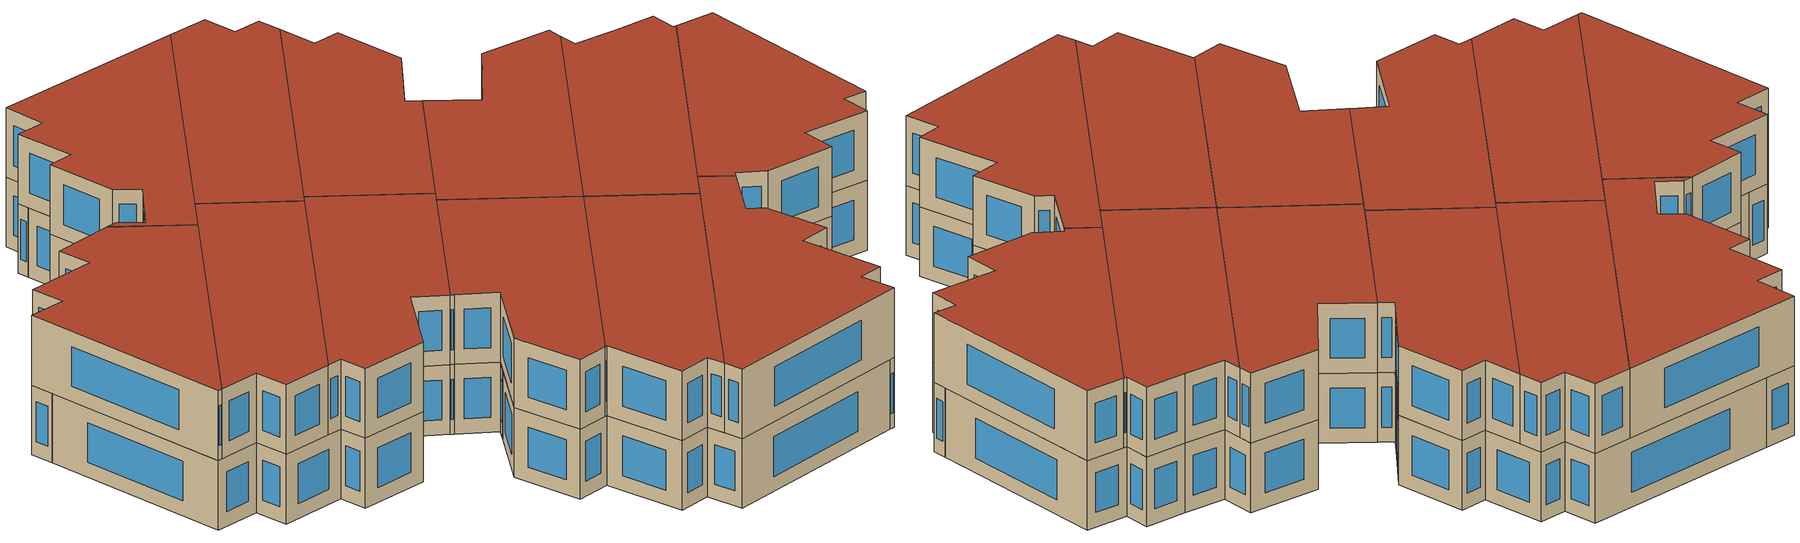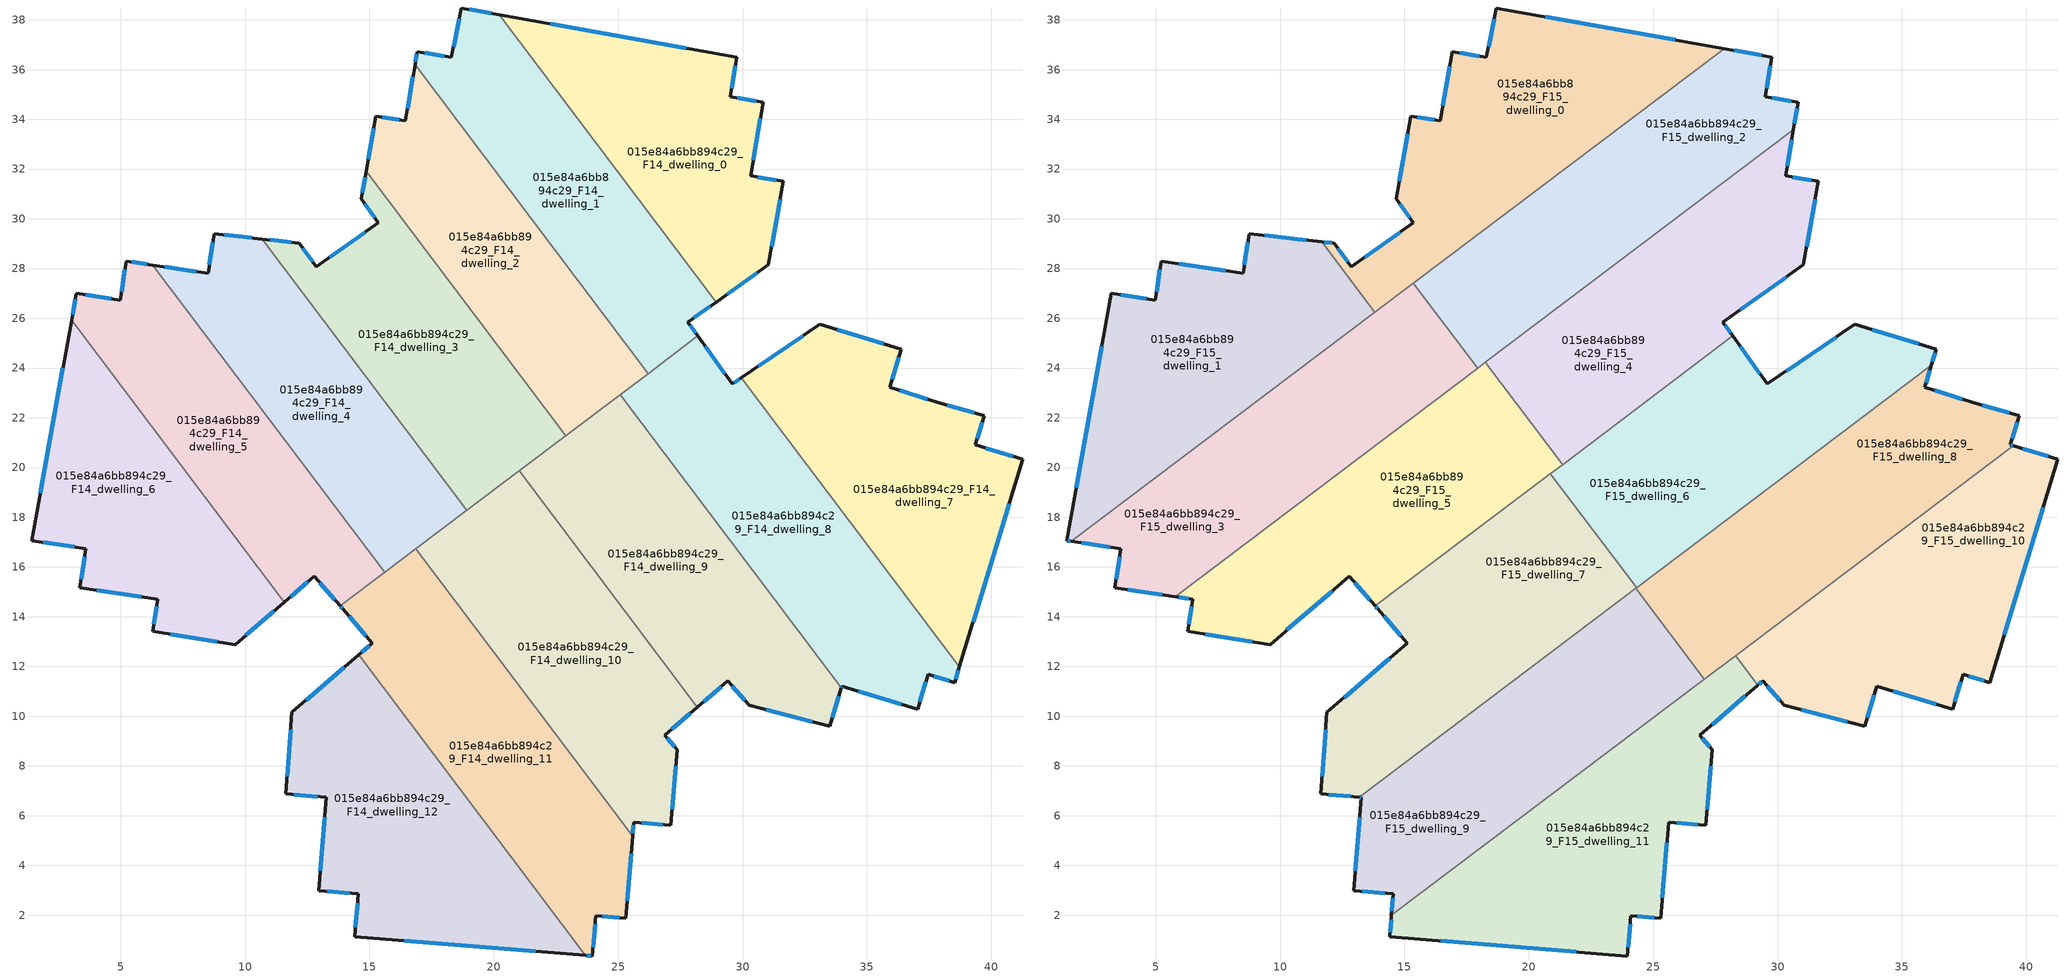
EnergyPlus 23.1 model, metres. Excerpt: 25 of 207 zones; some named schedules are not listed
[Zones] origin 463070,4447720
015e84a6bb894c29_F14_dwelling_0
 floor to 015e84a6bb894c29_F13_dwelling_0 (EU_floor_Construction): 29.77,36.5 29.5,34.91 30.83,34.69 30.33,31.73 31.64,31.51 31.04,28.15 28.94,26.65 20.22,38.21 z42
 wall outside (EU_wall_Construction): 28.94,26.65 31.04,28.15 31.64,31.51 30.33,31.73 30.83,34.69 29.5,34.91 29.77,36.5 20.22,38.21 z42:45
 wall to 015e84a6bb894c29_F14_dwelling_1 (EU_wall_Construction): 20.22,38.21 28.94,26.65 z42:45
 window (EU_Window_Construction): 30.44,32.36 30.72,34.05 / 31.36,31.56 30.61,31.68 / 31.17,28.87 31.51,30.79 / 29.39,26.97 30.59,27.83 / 27.73,36.87 22.26,37.84 / 29.56,35.25 29.72,36.16 / 30.54,34.73 29.79,34.86 z42.64:44.36
015e84a6bb894c29_F14_dwelling_1
 floor to 015e84a6bb894c29_F13_dwelling_1 (EU_floor_Construction): 20.22,38.21 28.94,26.65 27.81,25.84 28.21,25.29 26.21,23.78 16.83,36.2 16.92,36.72 18.3,36.49 18.69,38.48 z42
 wall outside (EU_wall_Construction): 20.22,38.21 18.69,38.48 18.3,36.49 16.92,36.72 16.83,36.2 / 28.21,25.29 27.81,25.84 28.94,26.65 z42:45
 wall to 015e84a6bb894c29_F14_dwelling_2 (EU_wall_Construction): 16.83,36.2 26.21,23.78 z42:45
 wall to 015e84a6bb894c29_F14_dwelling_8 (EU_wall_Construction): 26.21,23.78 28.21,25.29 z42:45
 window (EU_Window_Construction): 19.89,38.26 19.02,38.42 / 28.05,26.02 28.69,26.48 / 28.12,25.41 27.89,25.73 / 16.9,36.61 16.85,36.31 / 18,36.54 17.21,36.67 / 18.61,38.05 18.38,36.92 z42.64:44.36
015e84a6bb894c29_F14_dwelling_10
 floor to 015e84a6bb894c29_F13_dwelling_10 (EU_floor_Construction): 21.02,19.86 28.19,10.36 26.87,9.23 27.37,8.64 27.12,5.61 25.62,5.73 25.58,5.18 16.86,16.72 z42
 wall outside (EU_wall_Construction): 25.58,5.18 25.62,5.73 27.12,5.61 27.37,8.64 26.87,9.23 28.19,10.36 z42:45
 wall to 015e84a6bb894c29_F14_dwelling_11 (EU_wall_Construction): 16.86,16.72 25.58,5.18 z42:45
 wall to 015e84a6bb894c29_F14_dwelling_9 (EU_wall_Construction): 28.19,10.36 21.02,19.86 z42:45
 wall to 015e84a6bb894c29_F14_dwelling_3 (EU_wall_Construction): 21.02,19.86 18.92,18.28 z42:45
 wall to 015e84a6bb894c29_F14_dwelling_4 (EU_wall_Construction): 18.92,18.28 16.86,16.73 z42:45
 window (EU_Window_Construction): 25.59,5.3 25.61,5.61 / 27.16,9.48 27.91,10.12 / 27.27,8.77 26.98,9.11 / 27.17,6.26 27.32,7.99 / 25.94,5.71 26.8,5.64 z42.64:44.36
015e84a6bb894c29_F14_dwelling_11
 floor to 015e84a6bb894c29_F13_dwelling_11 (EU_floor_Construction): 16.86,16.72 25.58,5.18 25.31,1.88 24.1,1.98 23.96,0.36 23.68,0.38 14.56,12.46 15.11,12.93 13.92,14.31 13.82,14.43 z42
 wall outside (EU_wall_Construction): 23.68,0.38 23.96,0.36 24.1,1.98 25.31,1.88 25.58,5.18 / 13.82,14.43 13.92,14.31 15.11,12.93 14.56,12.46 z42:45
 wall to 015e84a6bb894c29_F14_dwelling_12 (EU_wall_Construction): 14.56,12.46 23.68,0.38 z42:45
 wall to 015e84a6bb894c29_F14_dwelling_5 (EU_wall_Construction): 15.61,15.78 13.82,14.43 z42:45
 wall to 015e84a6bb894c29_F14_dwelling_4 (EU_wall_Construction): 16.86,16.72 15.61,15.78 z42:45
 window (EU_Window_Construction): 23.74,0.38 23.9,0.36 / 14.99,12.83 14.68,12.56 / 14.18,14.02 14.86,13.23 / 13.84,14.41 13.9,14.34 / 25.36,2.59 25.52,4.47 / 24.36,1.96 25.05,1.9 / 23.99,0.7 24.07,1.63 z42.64:44.36
015e84a6bb894c29_F14_dwelling_12
 floor to 015e84a6bb894c29_F13_dwelling_12 (EU_floor_Construction): 14.56,12.46 23.68,0.38 14.4,1.14 14.55,2.86 12.96,2.99 13.27,6.74 11.63,6.88 11.88,10.15 z42
 wall outside (EU_wall_Construction): 14.56,12.46 11.88,10.15 11.63,6.88 13.27,6.74 12.96,2.99 14.55,2.86 14.4,1.14 23.68,0.38 z42:45
 window (EU_Window_Construction): 13.2,5.93 13.02,3.79 / 11.98,6.85 12.92,6.77 / 11.82,9.45 11.68,7.58 / 13.99,11.97 12.45,10.65 / 16.39,0.97 21.69,0.54 / 14.52,2.49 14.44,1.5 / 13.3,2.96 14.21,2.88 z42.64:44.36
015e84a6bb894c29_F14_dwelling_2
 floor to 015e84a6bb894c29_F13_dwelling_2 (EU_floor_Construction): 16.83,36.2 26.21,23.78 22.89,21.28 14.86,31.91 15.25,34.12 16.45,33.95 z42
 wall outside (EU_wall_Construction): 16.83,36.2 16.45,33.95 15.25,34.12 14.86,31.91 z42:45
 wall to 015e84a6bb894c29_F14_dwelling_3 (EU_wall_Construction): 14.86,31.91 22.89,21.28 z42:45
 wall to 015e84a6bb894c29_F14_dwelling_9 (EU_wall_Construction): 22.89,21.28 25.08,22.93 z42:45
 wall to 015e84a6bb894c29_F14_dwelling_8 (EU_wall_Construction): 25.08,22.92 26.21,23.78 z42:45
 window (EU_Window_Construction): 15.16,33.65 14.94,32.39 / 16.19,33.99 15.5,34.08 / 16.75,35.72 16.53,34.43 z42.64:44.36
015e84a6bb894c29_F14_dwelling_3
 floor to 015e84a6bb894c29_F13_dwelling_3 (EU_floor_Construction): 15.35,29.85 14.67,30.8 14.86,31.91 22.89,21.28 18.92,18.28 10.68,29.19 12.17,29.02 12.87,28.07 z42
 wall outside (EU_wall_Construction): 14.86,31.91 14.67,30.8 15.35,29.85 12.87,28.07 12.17,29.02 10.68,29.19 z42:45
 wall to 015e84a6bb894c29_F14_dwelling_4 (EU_wall_Construction): 10.68,29.19 18.92,18.28 z42:45
 wall to 015e84a6bb894c29_F14_dwelling_9 (EU_wall_Construction): 21.02,19.86 22.89,21.27 z42:45
 window (EU_Window_Construction): 14.81,30.6 15.21,30.05 / 14.82,31.68 14.71,31.04 / 11.85,29.05 11,29.15 / 12.72,28.27 12.32,28.82 / 14.82,29.47 13.4,28.45 z42.64:44.36
015e84a6bb894c29_F14_dwelling_4
 floor to 015e84a6bb894c29_F13_dwelling_4 (EU_floor_Construction): 10.68,29.19 18.92,18.28 15.61,15.78 6.29,28.14 8.52,27.8 8.75,29.4 z42
 wall outside (EU_wall_Construction): 10.68,29.19 8.75,29.4 8.52,27.8 6.29,28.14 z42:45
 wall to 015e84a6bb894c29_F14_dwelling_5 (EU_wall_Construction): 6.29,28.14 15.61,15.78 z42:45
 window (EU_Window_Construction): 8.04,27.88 6.77,28.07 / 8.7,29.06 8.57,28.15 / 10.27,29.23 9.17,29.36 z42.64:44.36
015e84a6bb894c29_F14_dwelling_5
 floor to 015e84a6bb894c29_F13_dwelling_5 (EU_floor_Construction): 6.29,28.14 15.61,15.78 13.82,14.43 12.77,15.62 11.57,14.58 3.02,25.91 3.22,27 4.98,26.73 5.21,28.3 z42
 wall outside (EU_wall_Construction): 6.29,28.14 5.21,28.3 4.98,26.73 3.22,27 3.02,25.91 / 11.57,14.58 12.77,15.62 13.82,14.43 z42:45
 wall to 015e84a6bb894c29_F14_dwelling_6 (EU_wall_Construction): 3.02,25.91 11.57,14.58 z42:45
 window (EU_Window_Construction): 4.61,26.79 3.59,26.94 / 5.16,27.96 5.03,27.07 / 6.06,28.17 5.44,28.26 / 13,15.36 13.6,14.69 / 11.83,14.8 12.51,15.4 / 3.17,26.77 3.06,26.14 z42.64:44.36
015e84a6bb894c29_F14_dwelling_6
 floor to 015e84a6bb894c29_F13_dwelling_6 (EU_floor_Construction): 3.02,25.91 11.57,14.58 9.59,12.88 6.29,13.42 6.48,14.71 3.35,15.17 3.59,16.74 1.41,17.06 z42
 wall outside (EU_wall_Construction): 3.02,25.91 1.41,17.06 3.59,16.74 3.35,15.17 6.48,14.71 6.29,13.42 9.59,12.88 11.57,14.58 z42:45
 window (EU_Window_Construction): 4.02,15.07 5.81,14.8 / 3.54,16.4 3.4,15.5 / 1.88,16.99 3.12,16.81 / 2.68,24.02 1.76,18.96 / 10.02,13.25 11.15,14.22 / 7,13.3 8.88,13 / 6.44,14.43 6.33,13.69 z42.64:44.36
015e84a6bb894c29_F14_dwelling_7
 floor to 015e84a6bb894c29_F13_dwelling_7 (EU_floor_Construction): 39.72,22.08 39.36,20.91 41.27,20.33 38.72,11.98 29.95,23.61 33.11,25.75 36.38,24.76 35.92,23.23 37.83,22.62 z42
 wall outside (EU_wall_Construction): 38.72,11.98 41.27,20.33 39.36,20.91 39.72,22.08 37.83,22.62 35.92,23.23 36.38,24.76 33.11,25.75 29.95,23.61 z42:45
 wall to 015e84a6bb894c29_F14_dwelling_8 (EU_wall_Construction): 29.95,23.61 38.72,11.98 z42:45
 window (EU_Window_Construction): 37.42,22.75 36.33,23.1 / 39.31,22.2 38.23,22.51 / 39.44,21.16 39.64,21.83 / 40.86,20.45 39.77,20.78 / 39.27,13.77 40.73,18.54 / 32.43,25.29 30.63,24.07 / 35.68,24.97 33.81,25.54 / 36.02,23.56 36.28,24.43 z42.64:44.36
015e84a6bb894c29_F14_dwelling_8
 floor to 015e84a6bb894c29_F13_dwelling_8 (EU_floor_Construction): 29.95,23.61 38.72,11.98 38.53,11.35 37.47,11.68 37.04,10.28 33.99,11.2 33.97,11.13 25.08,22.92 28.21,25.29 29.59,23.36 z42
 wall outside (EU_wall_Construction): 33.97,11.13 33.99,11.2 37.04,10.28 37.47,11.68 38.53,11.35 38.72,11.98 / 29.95,23.61 29.59,23.36 28.21,25.29 z42:45
 wall to 015e84a6bb894c29_F14_dwelling_9 (EU_wall_Construction): 25.08,22.92 33.97,11.13 z42:45
 window (EU_Window_Construction): 38.57,11.49 38.68,11.84 / 37.7,11.61 38.3,11.42 / 37.13,10.58 37.38,11.38 / 34.64,11 36.38,10.48 / 33.98,11.15 33.99,11.18 / 29.29,23.77 28.5,24.88 / 29.87,23.55 29.67,23.41 z42.64:44.36
015e84a6bb894c29_F14_dwelling_9
 floor to 015e84a6bb894c29_F13_dwelling_9 (EU_floor_Construction): 25.08,22.92 33.97,11.13 33.5,9.6 30.27,10.44 29.41,11.42 28.19,10.36 21.02,19.86 z42
 wall outside (EU_wall_Construction): 28.19,10.36 29.41,11.42 30.27,10.44 33.5,9.6 33.97,11.13 z42:45
 window (EU_Window_Construction): 30.96,10.26 32.81,9.78 / 29.6,11.21 30.08,10.65 / 28.45,10.59 29.15,11.19 / 33.6,9.93 33.87,10.81 z42.64:44.36
 ceiling adiabatic (EU_roof_Construction): 28.54,18.34 25.08,22.92 21.02,19.86 24.48,15.27 z45
015e84a6bb894c29_F15_dwelling_0
 floor to 015e84a6bb894c29_F14_dwelling_1 (EU_floor_Construction): 20.22,38.2 23.64,33.67 20.52,31.31 16.83,36.2 16.92,36.72 18.3,36.49 18.69,38.48 z45
 floor to 015e84a6bb894c29_F14_dwelling_3 (EU_floor_Construction): 14.86,31.91 17.2,28.81 13.81,26.25 11.68,29.07 12.17,29.02 12.87,28.07 15.35,29.85 14.67,30.8 z45
 floor to 015e84a6bb894c29_F14_dwelling_0 (EU_floor_Construction): 27.85,36.84 23.64,33.67 20.22,38.2 z45
 floor to 015e84a6bb894c29_F14_dwelling_2 (EU_floor_Construction): 16.83,36.2 20.52,31.31 17.2,28.81 14.86,31.91 15.25,34.12 16.45,33.95 z45
 wall outside (EU_wall_Construction): 27.85,36.84 18.69,38.48 18.3,36.49 16.92,36.72 16.45,33.95 15.25,34.12 14.67,30.8 15.35,29.85 12.87,28.07 12.17,29.02 11.67,29.08 z45:48
 wall to 015e84a6bb894c29_F15_dwelling_1 (EU_wall_Construction): 11.67,29.08 13.81,26.25 z45:48
 wall to 015e84a6bb894c29_F15_dwelling_2 (EU_wall_Construction): 15.36,27.42 27.85,36.84 z45:48
 wall to 015e84a6bb894c29_F15_dwelling_3 (EU_wall_Construction): 13.81,26.25 15.36,27.42 z45:48
 window (EU_Window_Construction): 14.81,30.6 15.21,30.05 / 15.12,33.41 14.79,31.52 / 16.19,33.99 15.5,34.08 / 16.82,36.13 16.55,34.54 / 18,36.54 17.21,36.67 / 18.61,38.05 18.38,36.92 / 25.89,37.19 20.65,38.13 / 12.07,29.03 11.78,29.06 / 12.72,28.27 12.32,28.82 / 14.82,29.47 13.4,28.45 z45.64:47.36
 roof outside (EU_roof_Construction): 27.85,36.84 18.69,38.48 18.3,36.49 16.92,36.72 16.45,33.95 15.25,34.12 14.67,30.8 15.35,29.85 12.87,28.07 12.17,29.02 11.67,29.08 13.81,26.25 z48
015e84a6bb894c29_F15_dwelling_1
 floor to 015e84a6bb894c29_F14_dwelling_5 (EU_floor_Construction): 6.29,28.14 9.93,23.32 6.77,20.94 3.02,25.91 3.22,27 4.98,26.73 5.21,28.3 z45
 floor to 015e84a6bb894c29_F14_dwelling_6 (EU_floor_Construction): 3.02,25.91 6.77,20.94 1.6,17.03 1.41,17.06 z45
 floor to 015e84a6bb894c29_F14_dwelling_4 (EU_floor_Construction): 10.68,29.19 13.23,25.81 9.93,23.32 6.29,28.14 8.52,27.8 8.75,29.4 z45
 floor to 015e84a6bb894c29_F14_dwelling_3 (EU_floor_Construction): 11.68,29.07 13.81,26.25 13.23,25.81 10.68,29.19 z45
 wall outside (EU_wall_Construction): 11.67,29.08 8.75,29.4 8.52,27.8 5.21,28.3 4.98,26.73 3.22,27 1.41,17.06 1.6,17.03 z45:48
 wall to 015e84a6bb894c29_F15_dwelling_3 (EU_wall_Construction): 1.6,17.03 13.81,26.25 z45:48
 window (EU_Window_Construction): 7.81,27.91 5.92,28.19 / 8.7,29.06 8.57,28.15 / 11.05,29.15 9.38,29.33 / 1.45,17.06 1.56,17.04 / 2.83,24.87 1.8,19.19 / 4.61,26.79 3.59,26.94 / 5.16,27.96 5.03,27.07 z45.64:47.36
 roof outside (EU_roof_Construction): 13.81,26.25 11.67,29.08 8.75,29.4 8.52,27.8 5.21,28.3 4.98,26.73 3.22,27 1.41,17.06 1.6,17.03 z48
015e84a6bb894c29_F15_dwelling_10
 floor to 015e84a6bb894c29_F14_dwelling_7 (EU_floor_Construction): 41.27,20.33 38.72,11.98 34.72,17.28 39.48,20.87 z45
 floor to 015e84a6bb894c29_F14_dwelling_8 (EU_floor_Construction): 34.73,17.28 38.72,11.98 38.53,11.35 37.47,11.68 37.04,10.28 33.99,11.2 33.97,11.13 31.29,14.69 z45
 floor to 015e84a6bb894c29_F14_dwelling_9 (EU_floor_Construction): 31.29,14.69 33.97,11.13 33.5,9.6 30.27,10.44 29.41,11.42 29.21,11.25 28.31,12.44 z45
 wall outside (EU_wall_Construction): 29.21,11.25 29.41,11.42 30.27,10.44 33.5,9.6 33.99,11.2 37.04,10.28 37.47,11.68 38.53,11.35 41.27,20.33 39.48,20.87 z45:48
 wall to 015e84a6bb894c29_F15_dwelling_11 (EU_wall_Construction): 28.31,12.44 29.21,11.25 z45:48
 wall to 015e84a6bb894c29_F15_dwelling_8 (EU_wall_Construction): 39.48,20.87 28.31,12.44 z45:48
 window (EU_Window_Construction): 37.7,11.61 38.3,11.42 / 37.13,10.58 37.38,11.38 / 34.64,11 36.38,10.48 / 33.61,9.94 33.89,10.86 / 30.96,10.26 32.81,9.78 / 29.6,11.21 30.08,10.65 / 29.26,11.28 29.37,11.38 / 40.89,20.45 39.87,20.75 / 39.12,13.28 40.69,18.41 z45.64:47.36
 roof outside (EU_roof_Construction): 38.53,11.35 41.27,20.33 39.48,20.87 28.31,12.44 29.21,11.25 29.41,11.42 30.27,10.44 33.5,9.6 33.99,11.2 37.04,10.28 37.47,11.68 z48
015e84a6bb894c29_F15_dwelling_11
 floor to 015e84a6bb894c29_F14_dwelling_11 (EU_floor_Construction): 23.08,8.49 25.58,5.18 25.31,1.88 24.1,1.98 23.96,0.36 23.68,0.38 19.56,5.84 z45
 floor to 015e84a6bb894c29_F14_dwelling_12 (EU_floor_Construction): 19.56,5.84 23.68,0.38 14.4,1.14 14.48,2 z45
 floor to 015e84a6bb894c29_F14_dwelling_10 (EU_floor_Construction): 27.24,11.62 28.19,10.36 26.87,9.23 27.37,8.64 27.12,5.61 25.62,5.73 25.58,5.18 23.08,8.49 z45
 floor to 015e84a6bb894c29_F14_dwelling_9 (EU_floor_Construction): 28.31,12.44 29.21,11.25 28.19,10.36 27.24,11.62 z45
 wall outside (EU_wall_Construction): 14.48,2 14.4,1.14 23.96,0.36 24.1,1.98 25.31,1.88 25.62,5.73 27.12,5.61 27.37,8.64 26.87,9.23 29.21,11.25 z45:48
 wall to 015e84a6bb894c29_F15_dwelling_9 (EU_wall_Construction): 27.06,11.49 14.48,2 z45:48
 wall to 015e84a6bb894c29_F15_dwelling_8 (EU_wall_Construction): 28.31,12.44 27.06,11.49 z45:48
 window (EU_Window_Construction): 25.37,2.71 25.55,4.91 / 24.36,1.96 25.05,1.9 / 23.99,0.7 24.07,1.63 / 16.45,0.97 21.91,0.52 / 14.46,1.81 14.42,1.32 / 27.37,9.66 28.71,10.82 / 27.27,8.77 26.98,9.11 / 27.17,6.26 27.32,7.99 / 25.94,5.71 26.8,5.64 z45.64:47.36
 roof outside (EU_roof_Construction): 25.31,1.88 25.62,5.73 27.12,5.61 27.37,8.64 26.87,9.23 29.21,11.25 28.31,12.44 14.48,2 14.4,1.14 23.96,0.36 24.1,1.98 z48
015e84a6bb894c29_F15_dwelling_2
 floor to 015e84a6bb894c29_F14_dwelling_0 (EU_floor_Construction): 29.77,36.5 29.5,34.91 30.83,34.69 30.64,33.58 26.22,30.24 23.64,33.67 27.85,36.84 z45
 floor to 015e84a6bb894c29_F14_dwelling_2 (EU_floor_Construction): 20.52,31.31 23.1,27.89 19.79,25.39 17.2,28.81 z45
 floor to 015e84a6bb894c29_F14_dwelling_1 (EU_floor_Construction): 23.64,33.67 26.22,30.24 23.1,27.89 20.52,31.31 z45
 floor to 015e84a6bb894c29_F14_dwelling_3 (EU_floor_Construction): 17.2,28.81 19.79,25.39 17.94,24 15.36,27.42 z45
 wall outside (EU_wall_Construction): 30.64,33.58 30.83,34.69 29.5,34.91 29.77,36.5 27.85,36.84 z45:48
 wall to 015e84a6bb894c29_F15_dwelling_3 (EU_wall_Construction): 15.36,27.42 17.94,24 z45:48
 wall to 015e84a6bb894c29_F15_dwelling_4 (EU_wall_Construction): 18.25,24.23 30.64,33.58 z45:48
 wall to 015e84a6bb894c29_F15_dwelling_5 (EU_wall_Construction): 17.94,24 18.25,24.23 z45:48
 window (EU_Window_Construction): 30.54,34.73 29.79,34.86 / 30.68,33.82 30.79,34.45 / 29.36,36.58 28.26,36.77 / 29.56,35.25 29.72,36.16 z45.64:47.36
 roof outside (EU_roof_Construction): 30.64,33.58 30.83,34.69 29.5,34.91 29.77,36.5 27.85,36.84 15.36,27.42 17.94,24 z48
015e84a6bb894c29_F15_dwelling_3
 floor to 015e84a6bb894c29_F14_dwelling_6 (EU_floor_Construction): 6.77,20.94 9.36,17.52 5.77,14.81 3.35,15.17 3.59,16.74 1.6,17.03 z45
 floor to 015e84a6bb894c29_F14_dwelling_5 (EU_floor_Construction): 9.93,23.32 12.51,19.89 9.36,17.52 6.77,20.94 z45
 floor to 015e84a6bb894c29_F14_dwelling_4 (EU_floor_Construction): 13.23,25.81 15.81,22.39 12.51,19.89 9.93,23.32 z45
 floor to 015e84a6bb894c29_F14_dwelling_3 (EU_floor_Construction): 15.36,27.42 17.94,24 15.81,22.39 13.23,25.81 z45
 wall outside (EU_wall_Construction): 1.6,17.03 3.59,16.74 3.35,15.17 5.77,14.81 z45:48
 wall to 015e84a6bb894c29_F15_dwelling_5 (EU_wall_Construction): 5.77,14.81 17.94,24 z45:48
 window (EU_Window_Construction): 3.87,15.09 5.25,14.89 / 3.54,16.4 3.4,15.5 / 2.03,16.97 3.16,16.8 z45.64:47.36
 roof outside (EU_roof_Construction): 17.94,24 15.36,27.42 1.6,17.03 3.59,16.74 3.35,15.17 5.77,14.81 z48
015e84a6bb894c29_F15_dwelling_4
 floor to 015e84a6bb894c29_F14_dwelling_2 (EU_floor_Construction): 23.1,27.89 26.21,23.78 22.89,21.28 19.79,25.39 z45
 floor to 015e84a6bb894c29_F14_dwelling_0 (EU_floor_Construction): 30.64,33.58 30.33,31.73 31.64,31.51 31.04,28.15 28.94,26.65 26.22,30.24 z45
 floor to 015e84a6bb894c29_F14_dwelling_1 (EU_floor_Construction): 26.22,30.24 28.94,26.65 27.81,25.84 28.21,25.29 26.21,23.78 23.1,27.89 z45
 floor to 015e84a6bb894c29_F14_dwelling_3 (EU_floor_Construction): 19.79,25.39 22.89,21.28 21.36,20.12 18.26,24.23 z45
 wall outside (EU_wall_Construction): 28.21,25.29 27.81,25.84 31.04,28.15 31.64,31.51 30.33,31.73 30.64,33.58 z45:48
 wall to 015e84a6bb894c29_F15_dwelling_5 (EU_wall_Construction): 18.26,24.23 21.36,20.12 z45:48
 wall to 015e84a6bb894c29_F15_dwelling_6 (EU_wall_Construction): 21.36,20.12 28.21,25.29 z45:48
 window (EU_Window_Construction): 31.17,28.87 31.51,30.79 / 28.5,26.34 30.34,27.66 / 28.12,25.41 27.89,25.73 / 30.4,32.12 30.58,33.18 / 31.36,31.56 30.61,31.68 z45.64:47.36
 roof outside (EU_roof_Construction): 28.21,25.29 27.81,25.84 31.04,28.15 31.64,31.51 30.33,31.73 30.64,33.58 18.26,24.23 21.36,20.12 z48
015e84a6bb894c29_F15_dwelling_5
 floor to 015e84a6bb894c29_F14_dwelling_4 (EU_floor_Construction): 15.81,22.39 18.92,18.28 15.61,15.78 12.51,19.89 z45
 floor to 015e84a6bb894c29_F14_dwelling_6 (EU_floor_Construction): 9.36,17.52 11.57,14.58 9.59,12.88 6.29,13.42 6.48,14.71 5.77,14.81 z45
 floor to 015e84a6bb894c29_F14_dwelling_5 (EU_floor_Construction): 12.51,19.89 15.61,15.78 13.82,14.43 12.77,15.62 11.57,14.58 9.36,17.52 z45
 floor to 015e84a6bb894c29_F14_dwelling_3 (EU_floor_Construction): 18.26,24.23 21.36,20.12 18.92,18.28 15.81,22.39 z45
 wall outside (EU_wall_Construction): 5.77,14.81 6.48,14.71 6.29,13.42 9.59,12.88 12.77,15.62 13.82,14.43 z45:48
 wall to 015e84a6bb894c29_F15_dwelling_7 (EU_wall_Construction): 13.82,14.43 20.87,19.75 z45:48
 wall to 015e84a6bb894c29_F15_dwelling_6 (EU_wall_Construction): 20.87,19.75 21.36,20.12 z45:48
 window (EU_Window_Construction): 5.92,14.79 6.33,14.73 / 13,15.36 13.6,14.69 / 10.27,13.47 12.09,15.03 / 7,13.3 8.88,13 / 6.44,14.43 6.33,13.69 z45.64:47.36
 roof outside (EU_roof_Construction): 21.36,20.12 18.26,24.23 5.77,14.81 6.48,14.71 6.29,13.42 9.59,12.88 12.77,15.62 13.82,14.43 z48
015e84a6bb894c29_F15_dwelling_6
 floor adiabatic (EU_floor_Construction): 25.08,22.92 28.54,18.34 24.48,15.27 21.02,19.86 z45
 floor to 015e84a6bb894c29_F14_dwelling_8 (EU_floor_Construction): 29.95,23.61 31.97,20.92 28.54,18.34 25.08,22.92 28.21,25.29 29.59,23.36 z45
 floor to 015e84a6bb894c29_F14_dwelling_10 (EU_floor_Construction): 21.02,19.86 24.48,15.27 24.33,15.16 20.87,19.75 z45
 floor to 015e84a6bb894c29_F14_dwelling_7 (EU_floor_Construction): 36.38,24.76 36.18,24.1 31.97,20.92 29.95,23.61 33.11,25.75 z45
 wall outside (EU_wall_Construction): 36.18,24.1 36.38,24.76 33.11,25.75 29.59,23.36 28.21,25.29 z45:48
 wall to 015e84a6bb894c29_F15_dwelling_7 (EU_wall_Construction): 20.87,19.75 24.33,15.16 z45:48
 wall to 015e84a6bb894c29_F15_dwelling_8 (EU_wall_Construction): 24.33,15.16 36.18,24.1 z45:48
 window (EU_Window_Construction): 35.68,24.97 33.81,25.54 / 36.23,24.24 36.34,24.62 / 29.29,23.77 28.5,24.88 / 32.36,25.24 30.34,23.87 z45.64:47.36
 roof outside (EU_roof_Construction): 36.18,24.1 36.38,24.76 33.11,25.75 29.59,23.36 28.21,25.29 20.87,19.75 24.33,15.16 z48
015e84a6bb894c29_F15_dwelling_7
 floor to 015e84a6bb894c29_F14_dwelling_10 (EU_floor_Construction): 20.87,19.75 24.33,15.16 20.32,12.14 16.86,16.72 z45
 floor to 015e84a6bb894c29_F14_dwelling_11 (EU_floor_Construction): 16.86,16.72 20.32,12.14 16.81,9.48 14.56,12.46 15.11,12.93 13.92,14.31 13.82,14.43 z45
 floor to 015e84a6bb894c29_F14_dwelling_12 (EU_floor_Construction): 14.56,12.46 16.81,9.48 13.18,6.74 11.63,6.88 11.88,10.15 z45
 wall outside (EU_wall_Construction): 13.82,14.43 13.92,14.31 15.11,12.93 11.88,10.15 11.63,6.88 13.18,6.74 z45:48
 wall to 015e84a6bb894c29_F15_dwelling_9 (EU_wall_Construction): 13.18,6.74 24.31,15.14 z45:48
 wall to 015e84a6bb894c29_F15_dwelling_8 (EU_wall_Construction): 24.31,15.14 24.33,15.16 z45:48
 window (EU_Window_Construction): 13.84,14.41 13.9,14.34 / 11.96,6.85 12.85,6.77 / 11.82,9.45 11.68,7.58 / 14.42,12.34 12.57,10.75 / 14.18,14.02 14.86,13.23 z45.64:47.36
 roof outside (EU_roof_Construction): 24.33,15.16 20.87,19.75 13.82,14.43 13.92,14.31 15.11,12.93 11.88,10.15 11.63,6.88 13.18,6.74 z48
015e84a6bb894c29_F15_dwelling_8
 floor to 015e84a6bb894c29_F14_dwelling_8 (EU_floor_Construction): 31.97,20.92 34.73,17.28 31.29,14.69 28.54,18.34 z45
 floor to 015e84a6bb894c29_F14_dwelling_7 (EU_floor_Construction): 39.72,22.08 39.36,20.91 39.48,20.87 34.72,17.28 31.97,20.92 36.18,24.1 35.92,23.23 37.83,22.62 z45
 floor to 015e84a6bb894c29_F14_dwelling_9 (EU_floor_Construction): 28.54,18.34 31.29,14.69 27.24,11.62 24.48,15.27 z45
 floor to 015e84a6bb894c29_F14_dwelling_10 (EU_floor_Construction): 24.48,15.27 27.24,11.62 27.06,11.49 24.31,15.14 z45
 wall outside (EU_wall_Construction): 39.48,20.87 39.36,20.91 39.72,22.08 37.83,22.62 35.92,23.23 36.18,24.1 z45:48
 wall to 015e84a6bb894c29_F15_dwelling_9 (EU_wall_Construction): 24.31,15.14 27.06,11.49 z45:48
 window (EU_Window_Construction): 39.31,22.2 38.23,22.51 / 39.44,21.16 39.64,21.83 / 39.46,20.88 39.39,20.9 / 35.97,23.42 36.13,23.92 / 37.42,22.75 36.33,23.1 z45.64:47.36
 roof outside (EU_roof_Construction): 39.48,20.87 39.36,20.91 39.72,22.08 37.83,22.62 35.92,23.23 36.18,24.1 24.31,15.14 27.06,11.49 z48
015e84a6bb894c29_F15_dwelling_9
 floor to 015e84a6bb894c29_F14_dwelling_12 (EU_floor_Construction): 16.81,9.48 19.56,5.84 14.48,2 14.55,2.86 12.96,2.99 13.27,6.74 13.18,6.74 z45
 floor to 015e84a6bb894c29_F14_dwelling_10 (EU_floor_Construction): 24.31,15.14 27.06,11.49 23.08,8.49 20.32,12.14 z45
 floor to 015e84a6bb894c29_F14_dwelling_11 (EU_floor_Construction): 20.32,12.14 23.08,8.49 19.56,5.84 16.81,9.48 z45
 wall outside (EU_wall_Construction): 13.18,6.74 13.27,6.74 12.96,2.99 14.55,2.86 14.48,2 z45:48
 window (EU_Window_Construction): 14.53,2.67 14.49,2.18 / 13.3,2.96 14.21,2.88 / 13.2,5.93 13.02,3.79 / 13.2,6.74 13.25,6.74 z45.64:47.36
 roof outside (EU_roof_Construction): 27.06,11.49 24.31,15.14 13.18,6.74 13.27,6.74 12.96,2.99 14.55,2.86 14.48,2 z48
[Building]
EU S2 Campaign: North Axis=0; Terrain=City; Solar Distribution=FullExterior
[Site:Location]
Yerevan-Zvartnots.Intl.AP: Latitude=40.15; Longitude=44.383; Time Zone=4; Elevation=854
[SizingPeriod:WeatherFileDays]
AnnualSizingPeriod: Begin Month=1; Begin Day of Month=1; End Month=12; End Day of Month=31; Day of Week for Start Day=Monday; Use Weather File Daylight Saving Period=No; Use Weather File Rain and Snow Indicators=No
[MATERIAL]
EU_InternalMass_Material: Roughness=MediumRough; Thickness=0.1; Conductivity=1; Density=1800; Specific Heat=900; Thermal Absorptance=0.9; Solar Absorptance=0.7; Visible Absorptance=0.7
[MATERIAL:NOMASS] Roughness=MediumRough; Thermal Absorptance=0.9; Solar Absorptance=0.7; Visible Absorptance=0.7
Name | Thermal Resistance
EU_wall_NoMass | 1.05043
EU_roof_NoMass | 1.45357
EU_floor_NoMass | 0.478065
[WINDOWMATERIAL:SIMPLEGLAZINGSYSTEM]
EU_Window_SimpleGlazing: UFactor=2.5566; Solar Heat Gain Coefficient=0.75; Visible Transmittance=0.75
[CONSTRUCTION]
EU_wall_Construction: EU_wall_NoMass
EU_roof_Construction: EU_roof_NoMass
EU_floor_Construction: EU_floor_NoMass
EU_Window_Construction: EU_Window_SimpleGlazing
EU_InternalMass_Construction: EU_InternalMass_Material
[ZONE] Type=1; Multiplier=1; Ceiling Height=autocalculate; Floor Area=autocalculate; Part of Total Floor Area=Yes
Name | Volume
015e84a6bb894c29_F14_dwelling_0 | 179.992
015e84a6bb894c29_F15_dwelling_0; 015e84a6bb894c29_F14_dwelling_11 | 210.02
015e84a6bb894c29_F14_dwelling_1; 015e84a6bb894c29_F14_dwelling_6 | 180.014
015e84a6bb894c29_F15_dwelling_1 | 210.019
015e84a6bb894c29_F14_dwelling_10 | 210.014
015e84a6bb894c29_F15_dwelling_10 | 209.993
015e84a6bb894c29_F15_dwelling_11 | 210.005
015e84a6bb894c29_F14_dwelling_12 | 209.98
015e84a6bb894c29_F14_dwelling_2 | 180.025
015e84a6bb894c29_F15_dwelling_2 | 209.997
015e84a6bb894c29_F14_dwelling_3 | 179.989
015e84a6bb894c29_F15_dwelling_3 | 210.011
015e84a6bb894c29_F14_dwelling_4; 015e84a6bb894c29_F14_dwelling_5 | 180
015e84a6bb894c29_F15_dwelling_4 | 210.001
015e84a6bb894c29_F15_dwelling_5; 015e84a6bb894c29_F14_dwelling_8 | 210.012
015e84a6bb894c29_F15_dwelling_6 | 209.998
015e84a6bb894c29_F14_dwelling_7; 015e84a6bb894c29_F15_dwelling_7 | 210
015e84a6bb894c29_F15_dwelling_8 | 210.033
015e84a6bb894c29_F14_dwelling_9 | 210.008
015e84a6bb894c29_F15_dwelling_9 | 210.023
[INTERNALMASS] Construction=EU_InternalMass_Construction
Name | Zone or ZoneList | Surface Area
015e84a6bb894c29_F14_dwelling_0_EU_InternalMass | 015e84a6bb894c29_F14_dwelling_0 | 59.9974
015e84a6bb894c29_F14_dwelling_1_EU_InternalMass | 015e84a6bb894c29_F14_dwelling_1 | 60.0046
015e84a6bb894c29_F14_dwelling_2_EU_InternalMass | 015e84a6bb894c29_F14_dwelling_2 | 60.0084
015e84a6bb894c29_F14_dwelling_3_EU_InternalMass | 015e84a6bb894c29_F14_dwelling_3 | 59.9963
015e84a6bb894c29_F14_dwelling_4_EU_InternalMass | 015e84a6bb894c29_F14_dwelling_4 | 60.0001
015e84a6bb894c29_F14_dwelling_5_EU_InternalMass | 015e84a6bb894c29_F14_dwelling_5 | 59.9999
015e84a6bb894c29_F14_dwelling_6_EU_InternalMass | 015e84a6bb894c29_F14_dwelling_6 | 60.0045
015e84a6bb894c29_F14_dwelling_7_EU_InternalMass | 015e84a6bb894c29_F14_dwelling_7 | 69.9996
015e84a6bb894c29_F14_dwelling_8_EU_InternalMass | 015e84a6bb894c29_F14_dwelling_8 | 70.004
015e84a6bb894c29_F14_dwelling_9_EU_InternalMass | 015e84a6bb894c29_F14_dwelling_9 | 70.0026
015e84a6bb894c29_F14_dwelling_10_EU_InternalMass | 015e84a6bb894c29_F14_dwelling_10 | 70.0049
015e84a6bb894c29_F14_dwelling_11_EU_InternalMass | 015e84a6bb894c29_F14_dwelling_11 | 70.0067
015e84a6bb894c29_F14_dwelling_12_EU_InternalMass | 015e84a6bb894c29_F14_dwelling_12 | 69.993
015e84a6bb894c29_F15_dwelling_0_EU_InternalMass | 015e84a6bb894c29_F15_dwelling_0 | 70.0065
015e84a6bb894c29_F15_dwelling_1_EU_InternalMass | 015e84a6bb894c29_F15_dwelling_1 | 70.0063
015e84a6bb894c29_F15_dwelling_2_EU_InternalMass | 015e84a6bb894c29_F15_dwelling_2 | 69.9989
015e84a6bb894c29_F15_dwelling_3_EU_InternalMass | 015e84a6bb894c29_F15_dwelling_3 | 70.0033
015e84a6bb894c29_F15_dwelling_4_EU_InternalMass | 015e84a6bb894c29_F15_dwelling_4 | 70.0003
015e84a6bb894c29_F15_dwelling_5_EU_InternalMass | 015e84a6bb894c29_F15_dwelling_5 | 70.0036
015e84a6bb894c29_F15_dwelling_6_EU_InternalMass | 015e84a6bb894c29_F15_dwelling_6 | 69.9993
015e84a6bb894c29_F15_dwelling_7_EU_InternalMass | 015e84a6bb894c29_F15_dwelling_7 | 69.9998
015e84a6bb894c29_F15_dwelling_8_EU_InternalMass | 015e84a6bb894c29_F15_dwelling_8 | 70.0109
015e84a6bb894c29_F15_dwelling_9_EU_InternalMass | 015e84a6bb894c29_F15_dwelling_9 | 70.0074
015e84a6bb894c29_F15_dwelling_10_EU_InternalMass | 015e84a6bb894c29_F15_dwelling_10 | 69.9977
015e84a6bb894c29_F15_dwelling_11_EU_InternalMass | 015e84a6bb894c29_F15_dwelling_11 | 70.0017
[OTHEREQUIPMENT] Fuel Type=Electricity; Design Level Calculation Method=Watts/Area; Power per Zone Floor Area=1; Fraction Latent=0; Fraction Radiant=0; Fraction Lost=0; Carbon Dioxide Generation Rate=0; EndUse Subcategory=EU_Step8_InternalGains
Name | Zone or ZoneList or Space or SpaceList | Schedule
EU_Step8_InternalGain_015e84a6bb894c29_F14_dwelling_0_f000 | 015e84a6bb894c29_F14_dwelling_0 | EU_Step8_GainSchedule_015e84a6bb894c29_F14_dwelling_0_f000
EU_Step8_InternalGain_015e84a6bb894c29_F14_dwelling_1_f000 | 015e84a6bb894c29_F14_dwelling_1 | EU_Step8_GainSchedule_015e84a6bb894c29_F14_dwelling_1_f000
EU_Step8_InternalGain_015e84a6bb894c29_F14_dwelling_2_f000 | 015e84a6bb894c29_F14_dwelling_2 | EU_Step8_GainSchedule_015e84a6bb894c29_F14_dwelling_2_f000
EU_Step8_InternalGain_015e84a6bb894c29_F14_dwelling_3_f000 | 015e84a6bb894c29_F14_dwelling_3 | EU_Step8_GainSchedule_015e84a6bb894c29_F14_dwelling_3_f000
EU_Step8_InternalGain_015e84a6bb894c29_F14_dwelling_4_f000 | 015e84a6bb894c29_F14_dwelling_4 | EU_Step8_GainSchedule_015e84a6bb894c29_F14_dwelling_4_f000
EU_Step8_InternalGain_015e84a6bb894c29_F14_dwelling_5_f000 | 015e84a6bb894c29_F14_dwelling_5 | EU_Step8_GainSchedule_015e84a6bb894c29_F14_dwelling_5_f000
EU_Step8_InternalGain_015e84a6bb894c29_F14_dwelling_6_f000 | 015e84a6bb894c29_F14_dwelling_6 | EU_Step8_GainSchedule_015e84a6bb894c29_F14_dwelling_6_f000
EU_Step8_InternalGain_015e84a6bb894c29_F14_dwelling_7_f000 | 015e84a6bb894c29_F14_dwelling_7 | EU_Step8_GainSchedule_015e84a6bb894c29_F14_dwelling_7_f000
EU_Step8_InternalGain_015e84a6bb894c29_F14_dwelling_8_f000 | 015e84a6bb894c29_F14_dwelling_8 | EU_Step8_GainSchedule_015e84a6bb894c29_F14_dwelling_8_f000
EU_Step8_InternalGain_015e84a6bb894c29_F14_dwelling_9_f000 | 015e84a6bb894c29_F14_dwelling_9 | EU_Step8_GainSchedule_015e84a6bb894c29_F14_dwelling_9_f000
EU_Step8_InternalGain_015e84a6bb894c29_F14_dwelling_10_f000 | 015e84a6bb894c29_F14_dwelling_10 | EU_Step8_GainSchedule_015e84a6bb894c29_F14_dwelling_10_f000
EU_Step8_InternalGain_015e84a6bb894c29_F14_dwelling_11_f000 | 015e84a6bb894c29_F14_dwelling_11 | EU_Step8_GainSchedule_015e84a6bb894c29_F14_dwelling_11_f000
EU_Step8_InternalGain_015e84a6bb894c29_F14_dwelling_12_f000 | 015e84a6bb894c29_F14_dwelling_12 | EU_Step8_GainSchedule_015e84a6bb894c29_F14_dwelling_12_f000
EU_Step8_InternalGain_015e84a6bb894c29_F15_dwelling_0_f000 | 015e84a6bb894c29_F15_dwelling_0 | EU_Step8_GainSchedule_015e84a6bb894c29_F15_dwelling_0_f000
EU_Step8_InternalGain_015e84a6bb894c29_F15_dwelling_1_f000 | 015e84a6bb894c29_F15_dwelling_1 | EU_Step8_GainSchedule_015e84a6bb894c29_F15_dwelling_1_f000
EU_Step8_InternalGain_015e84a6bb894c29_F15_dwelling_2_f000 | 015e84a6bb894c29_F15_dwelling_2 | EU_Step8_GainSchedule_015e84a6bb894c29_F15_dwelling_2_f000
EU_Step8_InternalGain_015e84a6bb894c29_F15_dwelling_3_f000 | 015e84a6bb894c29_F15_dwelling_3 | EU_Step8_GainSchedule_015e84a6bb894c29_F15_dwelling_3_f000
EU_Step8_InternalGain_015e84a6bb894c29_F15_dwelling_4_f000 | 015e84a6bb894c29_F15_dwelling_4 | EU_Step8_GainSchedule_015e84a6bb894c29_F15_dwelling_4_f000
EU_Step8_InternalGain_015e84a6bb894c29_F15_dwelling_5_f000 | 015e84a6bb894c29_F15_dwelling_5 | EU_Step8_GainSchedule_015e84a6bb894c29_F15_dwelling_5_f000
EU_Step8_InternalGain_015e84a6bb894c29_F15_dwelling_6_f000 | 015e84a6bb894c29_F15_dwelling_6 | EU_Step8_GainSchedule_015e84a6bb894c29_F15_dwelling_6_f000
EU_Step8_InternalGain_015e84a6bb894c29_F15_dwelling_7_f000 | 015e84a6bb894c29_F15_dwelling_7 | EU_Step8_GainSchedule_015e84a6bb894c29_F15_dwelling_7_f000
EU_Step8_InternalGain_015e84a6bb894c29_F15_dwelling_8_f000 | 015e84a6bb894c29_F15_dwelling_8 | EU_Step8_GainSchedule_015e84a6bb894c29_F15_dwelling_8_f000
EU_Step8_InternalGain_015e84a6bb894c29_F15_dwelling_9_f000 | 015e84a6bb894c29_F15_dwelling_9 | EU_Step8_GainSchedule_015e84a6bb894c29_F15_dwelling_9_f000
EU_Step8_InternalGain_015e84a6bb894c29_F15_dwelling_10_f000 | 015e84a6bb894c29_F15_dwelling_10 | EU_Step8_GainSchedule_015e84a6bb894c29_F15_dwelling_10_f000
EU_Step8_InternalGain_015e84a6bb894c29_F15_dwelling_11_f000 | 015e84a6bb894c29_F15_dwelling_11 | EU_Step8_GainSchedule_015e84a6bb894c29_F15_dwelling_11_f000
[ZONEVENTILATION:DESIGNFLOWRATE] Schedule=EU_AlwaysOn; Design Flow Rate Calculation Method=AirChanges/Hour; Air Changes per Hour=0.557805; Ventilation Type=Natural; Fan Pressure Rise=0; Fan Total Efficiency=1; Constant Term Coefficient=1; Temperature Term Coefficient=0; Velocity Term Coefficient=0; Velocity Squared Term Coefficient=0; Minimum Indoor Temperature=-100; Maximum Indoor Temperature=100; Delta Temperature=-100; Minimum Outdoor Temperature=-100; Maximum Outdoor Temperature=100; Maximum Wind Speed=40
Name | Zone or ZoneList or Space or SpaceList
EU_ConstantAir_015e84a6bb894c29_F14_dwelling_0 | 015e84a6bb894c29_F14_dwelling_0
EU_ConstantAir_015e84a6bb894c29_F14_dwelling_1 | 015e84a6bb894c29_F14_dwelling_1
EU_ConstantAir_015e84a6bb894c29_F14_dwelling_2 | 015e84a6bb894c29_F14_dwelling_2
EU_ConstantAir_015e84a6bb894c29_F14_dwelling_3 | 015e84a6bb894c29_F14_dwelling_3
EU_ConstantAir_015e84a6bb894c29_F14_dwelling_4 | 015e84a6bb894c29_F14_dwelling_4
EU_ConstantAir_015e84a6bb894c29_F14_dwelling_5 | 015e84a6bb894c29_F14_dwelling_5
EU_ConstantAir_015e84a6bb894c29_F14_dwelling_6 | 015e84a6bb894c29_F14_dwelling_6
EU_ConstantAir_015e84a6bb894c29_F14_dwelling_7 | 015e84a6bb894c29_F14_dwelling_7
EU_ConstantAir_015e84a6bb894c29_F14_dwelling_8 | 015e84a6bb894c29_F14_dwelling_8
EU_ConstantAir_015e84a6bb894c29_F14_dwelling_9 | 015e84a6bb894c29_F14_dwelling_9
EU_ConstantAir_015e84a6bb894c29_F14_dwelling_10 | 015e84a6bb894c29_F14_dwelling_10
EU_ConstantAir_015e84a6bb894c29_F14_dwelling_11 | 015e84a6bb894c29_F14_dwelling_11
EU_ConstantAir_015e84a6bb894c29_F14_dwelling_12 | 015e84a6bb894c29_F14_dwelling_12
EU_ConstantAir_015e84a6bb894c29_F15_dwelling_0 | 015e84a6bb894c29_F15_dwelling_0
EU_ConstantAir_015e84a6bb894c29_F15_dwelling_1 | 015e84a6bb894c29_F15_dwelling_1
EU_ConstantAir_015e84a6bb894c29_F15_dwelling_2 | 015e84a6bb894c29_F15_dwelling_2
EU_ConstantAir_015e84a6bb894c29_F15_dwelling_3 | 015e84a6bb894c29_F15_dwelling_3
EU_ConstantAir_015e84a6bb894c29_F15_dwelling_4 | 015e84a6bb894c29_F15_dwelling_4
EU_ConstantAir_015e84a6bb894c29_F15_dwelling_5 | 015e84a6bb894c29_F15_dwelling_5
EU_ConstantAir_015e84a6bb894c29_F15_dwelling_6 | 015e84a6bb894c29_F15_dwelling_6
EU_ConstantAir_015e84a6bb894c29_F15_dwelling_7 | 015e84a6bb894c29_F15_dwelling_7
EU_ConstantAir_015e84a6bb894c29_F15_dwelling_8 | 015e84a6bb894c29_F15_dwelling_8
EU_ConstantAir_015e84a6bb894c29_F15_dwelling_9 | 015e84a6bb894c29_F15_dwelling_9
EU_ConstantAir_015e84a6bb894c29_F15_dwelling_10 | 015e84a6bb894c29_F15_dwelling_10
EU_ConstantAir_015e84a6bb894c29_F15_dwelling_11 | 015e84a6bb894c29_F15_dwelling_11
[HVACTEMPLATE:ZONE:IDEALLOADSAIRSYSTEM] System Availability Schedule=EU_AlwaysOn; Maximum Heating Supply Air Temperature=50; Minimum Cooling Supply Air Temperature=13; Maximum Heating Supply Air Humidity Ratio=0.0156; Minimum Cooling Supply Air Humidity Ratio=0.0077; Heating Limit=NoLimit; Cooling Limit=NoLimit; Heating Availability Schedule=EU_AlwaysOn; Cooling Availability Schedule=EU_CoolingOff; Dehumidification Control Type=ConstantSensibleHeatRatio; Cooling Sensible Heat Ratio=0.7; Dehumidification Setpoint=60; Humidification Control Type=None; Humidification Setpoint=30; Outdoor Air Method=None; Outdoor Air Flow Rate per Person=0.00944; Outdoor Air Flow Rate per Zone Floor Area=0; Outdoor Air Flow Rate per Zone=0; Demand Controlled Ventilation Type=None; Outdoor Air Economizer Type=NoEconomizer; Heat Recovery Type=None; Sensible Heat Recovery Effectiveness=0.7; Latent Heat Recovery Effectiveness=0.65
Name | Template Thermostat
015e84a6bb894c29_F14_dwelling_0 | EU_HeatOnly_015e84a6bb894c29_F14_dwelling_0
015e84a6bb894c29_F14_dwelling_1 | EU_HeatOnly_015e84a6bb894c29_F14_dwelling_1
015e84a6bb894c29_F14_dwelling_2 | EU_HeatOnly_015e84a6bb894c29_F14_dwelling_2
015e84a6bb894c29_F14_dwelling_3 | EU_HeatOnly_015e84a6bb894c29_F14_dwelling_3
015e84a6bb894c29_F14_dwelling_4 | EU_HeatOnly_015e84a6bb894c29_F14_dwelling_4
015e84a6bb894c29_F14_dwelling_5 | EU_HeatOnly_015e84a6bb894c29_F14_dwelling_5
015e84a6bb894c29_F14_dwelling_6 | EU_HeatOnly_015e84a6bb894c29_F14_dwelling_6
015e84a6bb894c29_F14_dwelling_7 | EU_HeatOnly_015e84a6bb894c29_F14_dwelling_7
015e84a6bb894c29_F14_dwelling_8 | EU_HeatOnly_015e84a6bb894c29_F14_dwelling_8
015e84a6bb894c29_F14_dwelling_9 | EU_HeatOnly_015e84a6bb894c29_F14_dwelling_9
015e84a6bb894c29_F14_dwelling_10 | EU_HeatOnly_015e84a6bb894c29_F14_dwelling_10
015e84a6bb894c29_F14_dwelling_11 | EU_HeatOnly_015e84a6bb894c29_F14_dwelling_11
015e84a6bb894c29_F14_dwelling_12 | EU_HeatOnly_015e84a6bb894c29_F14_dwelling_12
015e84a6bb894c29_F15_dwelling_0 | EU_HeatOnly_015e84a6bb894c29_F15_dwelling_0
015e84a6bb894c29_F15_dwelling_1 | EU_HeatOnly_015e84a6bb894c29_F15_dwelling_1
015e84a6bb894c29_F15_dwelling_2 | EU_HeatOnly_015e84a6bb894c29_F15_dwelling_2
015e84a6bb894c29_F15_dwelling_3 | EU_HeatOnly_015e84a6bb894c29_F15_dwelling_3
015e84a6bb894c29_F15_dwelling_4 | EU_HeatOnly_015e84a6bb894c29_F15_dwelling_4
015e84a6bb894c29_F15_dwelling_5 | EU_HeatOnly_015e84a6bb894c29_F15_dwelling_5
015e84a6bb894c29_F15_dwelling_6 | EU_HeatOnly_015e84a6bb894c29_F15_dwelling_6
015e84a6bb894c29_F15_dwelling_7 | EU_HeatOnly_015e84a6bb894c29_F15_dwelling_7
015e84a6bb894c29_F15_dwelling_8 | EU_HeatOnly_015e84a6bb894c29_F15_dwelling_8
015e84a6bb894c29_F15_dwelling_9 | EU_HeatOnly_015e84a6bb894c29_F15_dwelling_9
015e84a6bb894c29_F15_dwelling_10 | EU_HeatOnly_015e84a6bb894c29_F15_dwelling_10
015e84a6bb894c29_F15_dwelling_11 | EU_HeatOnly_015e84a6bb894c29_F15_dwelling_11
[SIZING:ZONE] Zone Cooling Design Supply Air Temperature Input Method=SupplyAirTemperature; Zone Cooling Design Supply Air Temperature=13; Zone Heating Design Supply Air Temperature Input Method=SupplyAirTemperature; Zone Heating Design Supply Air Temperature=50; Zone Cooling Design Supply Air Humidity Ratio=0.008; Zone Heating Design Supply Air Humidity Ratio=0.008; Cooling Design Air Flow Method=DesignDay; Cooling Design Air Flow Rate=0; Cooling Minimum Air Flow per Zone Floor Area=0.000762; Cooling Minimum Air Flow=0; Cooling Minimum Air Flow Fraction=0.2; Heating Design Air Flow Method=DesignDay; Heating Design Air Flow Rate=0; Heating Maximum Air Flow per Zone Floor Area=0.002032; Heating Maximum Air Flow=0.141576; Heating Maximum Air Flow Fraction=0.3; Account for Dedicated Outdoor Air System=No; Dedicated Outdoor Air System Control Strategy=NeutralSupplyAir; Dedicated Outdoor Air Low Setpoint Temperature for Design=autosize; Dedicated Outdoor Air High Setpoint Temperature for Design=autosize; Zone Load Sizing Method=Sensible Load Only No Latent Load; Zone Latent Cooling Design Supply Air Humidity Ratio Input Method=HumidityRatioDifference; Zone Cooling Design Supply Air Humidity Ratio Difference=0.005; Zone Latent Heating Design Supply Air Humidity Ratio Input Method=HumidityRatioDifference; Zone Humidification Design Supply Air Humidity Ratio Difference=0.005
015e84a6bb894c29_F14_dwelling_0; 015e84a6bb894c29_F14_dwelling_1; 015e84a6bb894c29_F14_dwelling_2; 015e84a6bb894c29_F14_dwelling_3; 015e84a6bb894c29_F14_dwelling_4; 015e84a6bb894c29_F14_dwelling_5; 015e84a6bb894c29_F14_dwelling_6; 015e84a6bb894c29_F14_dwelling_7; 015e84a6bb894c29_F14_dwelling_8; 015e84a6bb894c29_F14_dwelling_9; 015e84a6bb894c29_F14_dwelling_10; 015e84a6bb894c29_F14_dwelling_11; 015e84a6bb894c29_F14_dwelling_12; 015e84a6bb894c29_F15_dwelling_0; 015e84a6bb894c29_F15_dwelling_1; 015e84a6bb894c29_F15_dwelling_2; 015e84a6bb894c29_F15_dwelling_3; 015e84a6bb894c29_F15_dwelling_4; 015e84a6bb894c29_F15_dwelling_5; 015e84a6bb894c29_F15_dwelling_6; 015e84a6bb894c29_F15_dwelling_7; 015e84a6bb894c29_F15_dwelling_8; 015e84a6bb894c29_F15_dwelling_9; 015e84a6bb894c29_F15_dwelling_10; 015e84a6bb894c29_F15_dwelling_11
[SCHEDULE:FILE] Column Number=1; Rows to Skip at Top=0; Number of Hours of Data=8760; Column Separator=Comma; Interpolate to Timestep=No; Minutes per Item=60; Adjust Schedule for Daylight Savings=Yes
Name | File
EU_Step8_GainSchedule_015e84a6bb894c29_F14_dwelling_0_f000 | ../../schedules/015e84a6bb894c29/015e84a6bb894c29_F14_dwelling_0_f000_gain.csv
EU_Step8_GainSchedule_015e84a6bb894c29_F14_dwelling_1_f000 | ../../schedules/015e84a6bb894c29/015e84a6bb894c29_F14_dwelling_1_f000_gain.csv
EU_Step8_GainSchedule_015e84a6bb894c29_F14_dwelling_2_f000 | ../../schedules/015e84a6bb894c29/015e84a6bb894c29_F14_dwelling_2_f000_gain.csv
EU_Step8_GainSchedule_015e84a6bb894c29_F14_dwelling_3_f000 | ../../schedules/015e84a6bb894c29/015e84a6bb894c29_F14_dwelling_3_f000_gain.csv
EU_Step8_GainSchedule_015e84a6bb894c29_F14_dwelling_4_f000 | ../../schedules/015e84a6bb894c29/015e84a6bb894c29_F14_dwelling_4_f000_gain.csv
EU_Step8_GainSchedule_015e84a6bb894c29_F14_dwelling_5_f000 | ../../schedules/015e84a6bb894c29/015e84a6bb894c29_F14_dwelling_5_f000_gain.csv
EU_Step8_GainSchedule_015e84a6bb894c29_F14_dwelling_6_f000 | ../../schedules/015e84a6bb894c29/015e84a6bb894c29_F14_dwelling_6_f000_gain.csv
EU_Step8_GainSchedule_015e84a6bb894c29_F14_dwelling_7_f000 | ../../schedules/015e84a6bb894c29/015e84a6bb894c29_F14_dwelling_7_f000_gain.csv
EU_Step8_GainSchedule_015e84a6bb894c29_F14_dwelling_8_f000 | ../../schedules/015e84a6bb894c29/015e84a6bb894c29_F14_dwelling_8_f000_gain.csv
EU_Step8_GainSchedule_015e84a6bb894c29_F14_dwelling_9_f000 | ../../schedules/015e84a6bb894c29/015e84a6bb894c29_F14_dwelling_9_f000_gain.csv
EU_Step8_GainSchedule_015e84a6bb894c29_F14_dwelling_10_f000 | ../../schedules/015e84a6bb894c29/015e84a6bb894c29_F14_dwelling_10_f000_gain.csv
EU_Step8_GainSchedule_015e84a6bb894c29_F14_dwelling_11_f000 | ../../schedules/015e84a6bb894c29/015e84a6bb894c29_F14_dwelling_11_f000_gain.csv
EU_Step8_GainSchedule_015e84a6bb894c29_F14_dwelling_12_f000 | ../../schedules/015e84a6bb894c29/015e84a6bb894c29_F14_dwelling_12_f000_gain.csv
EU_Step8_GainSchedule_015e84a6bb894c29_F15_dwelling_0_f000 | ../../schedules/015e84a6bb894c29/015e84a6bb894c29_F15_dwelling_0_f000_gain.csv
EU_Step8_GainSchedule_015e84a6bb894c29_F15_dwelling_1_f000 | ../../schedules/015e84a6bb894c29/015e84a6bb894c29_F15_dwelling_1_f000_gain.csv
